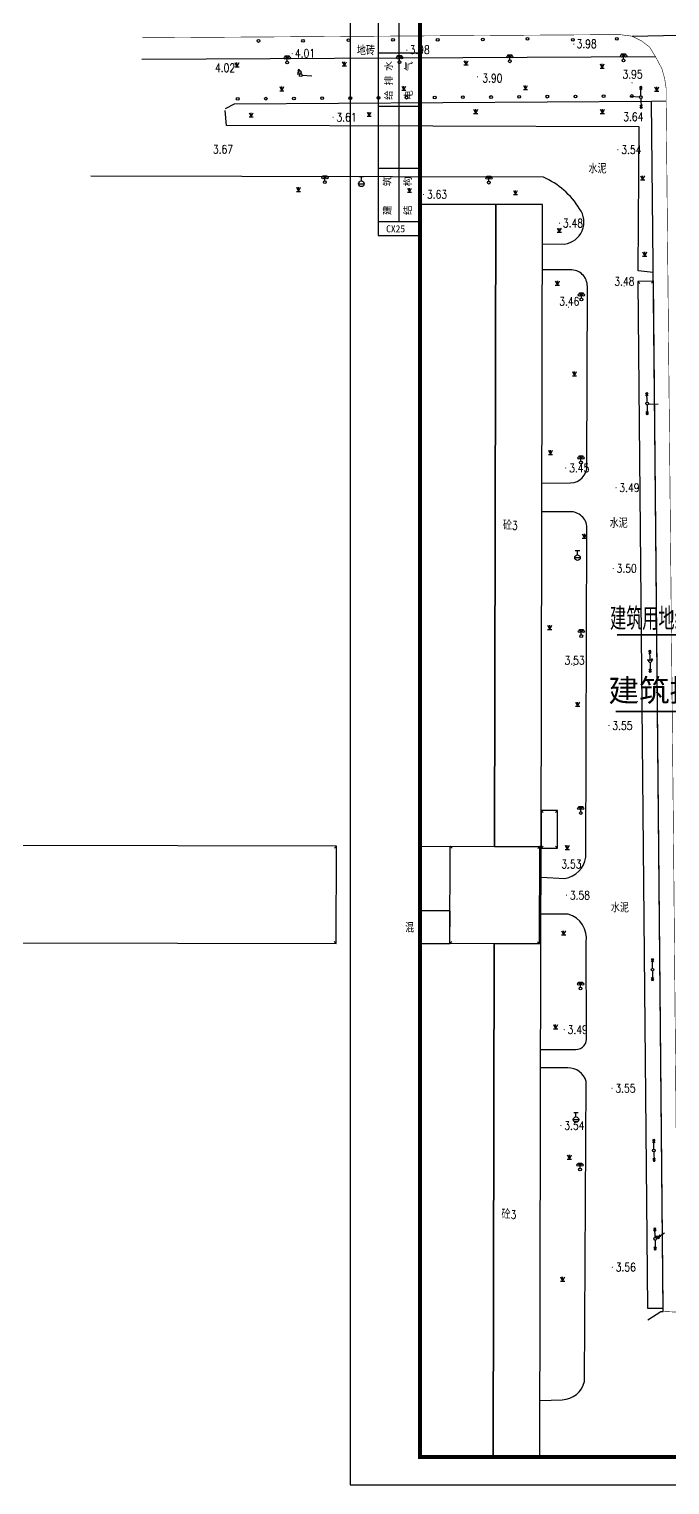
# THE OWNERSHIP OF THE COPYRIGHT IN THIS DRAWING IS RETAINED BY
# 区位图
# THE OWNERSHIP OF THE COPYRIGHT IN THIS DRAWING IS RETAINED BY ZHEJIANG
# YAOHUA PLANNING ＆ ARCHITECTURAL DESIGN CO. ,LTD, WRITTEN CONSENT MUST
# Model space of a CAD drawing. Header units: millimetres. Extents: x 492948 to 493679, y 3432061 to 3432500.
# Drawn here: x 493110.8 to 493225.3, y 3432061.2 to 3432321.1 of the extents above; entities that cross this region are included whole.
import ezdxf
from ezdxf.enums import TextEntityAlignment as Align

# ---------------------------------------------------------------- set-up
doc = ezdxf.new("R2010")
doc.units = ezdxf.units.MM
for name, color, linetype in [('DIM_SYMB', 3, 'Continuous'), ('WALL', 6, 'Continuous'), ('图框', 137, 'Continuous'), ('地形', 8, 'Continuous')]:
    doc.layers.add(name, color=color, linetype=linetype)
doc.styles.add('HZ', font='rs.shx', dxfattribs={"width": 0.8, "bigfont": 'hztxt.shx'})
doc.styles.add('iIcon2', font='')
doc.styles.get("Standard").update_dxf_attribs({"font": 'txt', "bigfont": 'gbcbig.shx'})
doc.styles.get('iIcon2').set_extended_font_data('SimSun')

# ---------------------------------------------------------------- blocks, each defined once
blk = doc.blocks.new('GC200')
at = {"linetype": 'Continuous', "const_width": 0.2, "flags": 128}
blk.add_lwpolyline([(-0.1, 0, 1), (0.1, 0, 1)], format="xyb", close=True, dxfattribs=at)
blk = doc.blocks.new('gc232')
for p, q in [((0.5, 1), (0.5, -1)), ((0.5, -1), (0.19, -0.46)), ((0.5, -1), (0.81, -0.46))]:
    blk.add_line(p, q)
blk.add_circle((0, 0), 0.5)
blk = doc.blocks.new('gc170')
at = {"linetype": 'Continuous'}
blk.add_circle((0, 0), 0.5, dxfattribs=at)
blk = doc.blocks.new('gc013c')
at = {"linetype": 'Continuous'}
blk.add_line((0.5, 0), (4, 0), dxfattribs=at)
at = {"linetype": 'Continuous', "const_width": 0.15, "flags": 128}
blk.add_lwpolyline([(3.775, 0, 1), (3.925, 0, 1)], format="xyb", close=True, dxfattribs=at)
blk = doc.blocks.new('gc013a')
at = {"linetype": 'Continuous'}
blk.add_line((0.5, 0), (4, 0), dxfattribs=at)
at = {"linetype": 'Continuous', "flags": 128}
for points in [[(2.77, 0.35), (3.38, 0), (2.77, -0.35)], [(3.39, 0.35), (4, 0), (3.39, -0.35)]]:
    blk.add_lwpolyline(points, dxfattribs=at)
blk = doc.blocks.new('gc124')
for p, q in [((-0.75, 1.5), (0, 0)), ((-0.75, 0), (0.75, 0)), ((0, 0), (0, 1.5)), ((0, 0), (0.75, 1.5))]:
    blk.add_line(p, q)
blk = doc.blocks.new('gcx1')
blk.add_circle((0, 0), 0.5)
blk = doc.blocks.new('gc097')
for p, q in [((-0.7, 2), (-0.7, 2.3)), ((-0.7, 2.3), (0.7, 2.3)), ((0, 0.5), (0, 2.3)), ((0.7, 2.3), (0.7, 2))]:
    blk.add_line(p, q)
for centre, radius in [((-0.7, 1.6), 0.4), ((0, 0), 0.5), ((0.73, 1.6), 0.4)]:
    blk.add_circle(centre, radius)
blk = doc.blocks.new('gc133')
for p, q in [((-1, 0), (1, 0)), ((-0.8, 2.6), (0.8, 2.6)), ((0, 1), (0, 2.6))]:
    blk.add_line(p, q)
blk.add_circle((0, 0), 1)
blk = doc.blocks.new('*U3')
at = {"linetype": 'Continuous'}
for points in [[(0, 0), (0.5, 0.5), (-0.5, 0.5)], [(0, 0), (-0.5, 0.5), (-0.5, -0.5)], [(0, 0), (-0.5, -0.5), (0.5, -0.5)], [(0, 0), (0.5, -0.5), (0.5, 0.5)]]:
    blk.add_solid(points, dxfattribs=at)
blk = doc.blocks.new('gc002')
blk.add_lwpolyline([(-0.5, -0.5), (0.5, -0.5), (0.5, 0.5), (-0.5, 0.5), (-0.5, -0.5)])
at = {"linetype": 'Continuous'}
blk.add_blockref('*U3', (0, 0), dxfattribs=at)
blk = doc.blocks.new('sadf f')
at = {"layer": '图框'}
for p, q in [((651751, 398263), (651751, 384980)), ((651751, 390999), (653251, 390999)), ((651751, 389092), (653251, 389092)), ((651751, 386886), (653251, 386886)), ((651751, 384980), (653251, 384980)), ((651751, 384980), (651751, 384480)), ((651751, 384480), (653251, 384480))]:
    blk.add_line(p, q, dxfattribs=at)
blk.add_lwpolyline([(650751, 339863), (734851, 339863), (734851, 399263), (650751, 399263)], close=True, dxfattribs=at)
at = {"layer": '图框', "const_width": 140}
blk.add_lwpolyline([(653251, 398263), (733851, 398263), (733851, 340863), (653251, 340863)], close=True, dxfattribs=at)
at = {"layer": '图框'}
blk.add_lwpolyline([(652501, 384980), (652501, 397318)], dxfattribs=at)
at = {"layer": '图框', "style": 'iIcon2'}
for s, p in [('给 排 水', (652254, 389315)), ('电    气', (652961, 389315)), ('建    筑', (652202, 385202)), ('结    构', (652933, 385202))]:
    blk.add_text(s, height=250, rotation=90, dxfattribs=at).set_placement(p)
blk.add_text('CX25', height=250, dxfattribs=at).set_placement((652036, 384591))

msp = doc.modelspace()

# ---------------------------------------------------------------- linework, layer by layer
at = {"const_width": 0.3}
for points in [[(493235.23, 3432212.935), (493215.868, 3432212.935)], [(493239.363, 3432199.27), (493215.582, 3432199.27)]]:
    msp.add_lwpolyline(points, dxfattribs=at)
at = {"layer": 'DIM_SYMB', "linetype": 'Continuous'}
for points in [[(493146.698, 3432131.733, 0, 0, 0), (493146.648, 3432133.525, 0.4, 0, 0), (493146.606, 3432135.024, 0, 0, 0)], [(493132.382, 3432130.898, 0, 0, 0), (493137.477, 3432130.967, 0.4, 0, 0), (493138.977, 3432130.995, 0, 0, 0)], [(493146.703, 3432131.263, 0, 0, 0), (493146.688, 3432129.643, 0.4, 0, 0), (493146.675, 3432128.143, 0, 0, 0)]]:
    msp.add_lwpolyline(points, format="xyseb", dxfattribs=at)
at = {"layer": '地形', "color": 8}
for p, q in [((493222.747, 3432316.115), (493130.98, 3432315.64, 4.16)), ((493224.624, 3432308.198), (493222.035, 3432308.143)), ((493219.58, 3432276.02), (493219.937, 3432275.67)), ((493222.337, 3432276.046), (493221.987, 3432275.689)), ((493202.307, 3432181.566), (493202.66, 3432181.212)), ((493205.23, 3432181.56), (493204.876, 3432181.207)), ((493165.734, 3432175.219), (493165.38, 3432174.866)), ((493186.043, 3432175.179), (493186.396, 3432174.825)), ((493202.044, 3432175.148), (493201.69, 3432174.795)), ((493202.294, 3432175.147), (493202.044, 3432175.148)), ((493202.294, 3432174.866), (493202.648, 3432175.219)), ((493205.23, 3432174.86), (493204.877, 3432175.214)), ((493165.7, 3432157.839), (493165.347, 3432158.194)), ((493186.008, 3432157.799), (493186.363, 3432158.152)), ((493202.01, 3432157.768), (493201.657, 3432158.122)), ((493202.26, 3432157.767), (493202.01, 3432157.768))]:
    msp.add_line(p, q, dxfattribs=at)
at = {"layer": '地形', "color": 8, "const_width": 0.1, "flags": 128}
for points in [[(493216.299, 3432320.101), (493131.08, 3432319.532)], [(493225.204, 3432250.005), (493224.624, 3432308.198), (493224.634, 3432310.443), (493224.357, 3432312.242), (493223.882, 3432313.956), (493222.747, 3432316.115), (493221.674, 3432317.854), (493220.262, 3432318.951), (493218.537, 3432319.814), (493216.299, 3432320.101)], [(493224.11, 3432092.12), (493226.7, 3432092), (493225.949, 3432175.218), (493225.204, 3432250.005)]]:
    msp.add_lwpolyline(points, dxfattribs=at)
at = {"layer": '地形', "color": 8, "flags": 128}
for points in [[(493218.537, 3432319.814), (493238.104, 3432320.224)], [(493222.583, 3432250.005), (493222.035, 3432308.143), (493147.46, 3432307.68), (493145.84, 3432306.82)], [(493222.323, 3432277.612), (493219.6, 3432277.93), (493219.79, 3432303.63), (493146.11, 3432303.88), (493145.841, 3432306.57)], [(493180.683, 3432175.19), (493193.982, 3432175.164), (493194.208, 3432289.757), (493180.683, 3432289.784)], [(493221.361, 3432090.648), (493223.69, 3432092.13), (493224.11, 3432092.12), (493222.583, 3432250.005)], [(493202.01, 3432157.768), (493202.044, 3432175.148)], [(493202.26, 3432157.767), (493202.294, 3432175.147)], [(493180.683, 3432157.81), (493186.008, 3432157.799), (493186.02, 3432163.67), (493180.683, 3432163.67)], [(493193.712, 3432066.16), (493193.935, 3432157.785), (493180.683, 3432157.811)], [(493202.08, 3432066.16), (493202.26, 3432157.767), (493193.935, 3432157.785), (493193.712, 3432066.16)]]:
    msp.add_lwpolyline(points, dxfattribs=at)
for points in [[(493202.506, 3432282.727), (493206.47, 3432282.71, 0.5738777), (493209.17, 3432289, 0.1508863), (493202.7, 3432294.64), (493121.89, 3432294.799)], [(493202.422, 3432240.032), (493207.57, 3432240.04, 0.4068368), (493210.48, 3432243.11), (493210.56, 3432275.14, 0.4294748), (493207.47, 3432278.1), (493202.497, 3432278.11)], [(493202.284, 3432169.642), (493206.54, 3432169.44, 0.331919), (493210.26, 3432173.26), (493210.47, 3432231.79, 0.4161588), (493207.7, 3432234.91), (493202.412, 3432234.92)], [(493202.223, 3432138.897), (493208.52, 3432138.91, 0.4631862), (493210.4, 3432141.15), (493210.31, 3432158.03, 0.3804891), (493207.13, 3432163.06), (493202.271, 3432163.07)], [(493202.1, 3432076.204), (493206.04, 3432076.36, 0.3361502), (493210.03, 3432079.62), (493210.33, 3432133.19, 0.3454298), (493207.05, 3432135.6), (493202.217, 3432135.61)]]:
    msp.add_lwpolyline(points, format="xyb", dxfattribs=at)
for points in [[(493202.52, 3432289.74), (493194.208, 3432289.757), (493193.982, 3432175.164), (493202.294, 3432175.147)], [(493222.337, 3432276.046), (493219.58, 3432276.02), (493221.28, 3432092.7), (493224.104, 3432092.727)], [(493205.23, 3432174.86), (493205.23, 3432181.56), (493202.307, 3432181.566), (493202.294, 3432174.866)], [(493165.7, 3432157.839), (493165.734, 3432175.219), (493080.651, 3432175.387), (493080.617, 3432158.007)], [(493186.008, 3432157.799), (493186.043, 3432175.179), (493202.044, 3432175.148), (493202.01, 3432157.768)]]:
    msp.add_lwpolyline(points, close=True, dxfattribs=at)

# ---------------------------------------------------------------- block references
at = {"layer": 'WALL', "xscale": 0.004999999888241291, "yscale": 0.004999999888241291, "zscale": 0.005}
msp.add_blockref('sadf f', (489914.428, 3430361.845), dxfattribs=at)
at = {"layer": '地形', "color": 8}
for name, p, xscale, yscale, zscale, rotation in [('gcx1', (493151.833, 3432318.959), 0.499997371078561, 0.4999973708763719, 0.4999973712073998, 359.9993983532203), ('gcx1', (493159.764, 3432318.996), 0.4999974009391742, 0.4999974011443555, 0.4999974010320478, 359.999397446117), ('gcx1', (493167.911, 3432319.097), 0.4999974310908308, 0.4999974309466779, 0.4999974312172611, 359.9993964856531), ('gcx1', (493175.846, 3432319.148), 0.499997461126082, 0.4999974612146616, 0.4999974612131083, 359.9993954184668), ('gcx1', (493183.822, 3432319.172), 0.4999974916269996, 0.4999974914826453, 0.4999974917523001, 359.9993942979202), ('gcx1', (493191.879, 3432319.231), 0.4999975223025453, 0.4999975222162902, 0.4999975223777113, 359.9993931240127), ('gcx1', (493199.845, 3432319.342), 0.4999975521049763, 0.4999975520186126, 0.4999975522091306, 359.9993919501044), ('gcx1', (493207.949, 3432319.159), 0.4999975856909352, 0.4999975855462253, 0.4999975857735847, 359.9993904560342), ('gcx1', (493215.812, 3432319.348), 0.4999976144456337, 0.4999976144172251, 0.4999976145271847, 359.9993892287638), ('gc097', (493156.953, 3432315.135), 0.4999974268418238, 0.4999974267557263, 0.4999974269547539, 359.999394831453), ('GC200', (493157.823, 3432316.693, 4.011), 0.4999974153166086, 0.4999974151141942, 0.4999974154416698, 359.9993958986616), ('gc097', (493177.003, 3432315.196), 0.4999975050149638, 0.4999975049868226, 0.4999975051034813, 359.9993921101305), ('GC200', (493178.32, 3432317.318, 3.977), 0.4999974888330959, 0.4999974886886775, 0.4999974889598389, 359.9993936042222), ('gc097', (493196.701, 3432315.327), 0.4999975819075562, 0.499997581820935, 0.4999975820205448, 359.9993891753629), ('GC200', (493208.122, 3432318.383, 3.977), 0.4999975946549794, 0.4999975948594511, 0.4999975947403343, 359.9993897623507), ('gc097', (493217.015, 3432315.497), 0.499997661535955, 0.4999976614490151, 0.4999976616155226, 359.9993857603496), ('gc232', (493159.187, 3432313.415), 0.4999974593560157, 0.4999974593520164, 0.4999974594741943, 170.4284227808451), ('gc170', (493159.351, 3432312.881), 0.4999974593801033, 0.4999974593520164, 0.4999974594741944, 359.9993926970474), ('gc013c', (493159.351, 3432312.881), 0.4999974593836354, 0.4999974593520164, 0.4999974594741943, 356.2631786163801), ('GC200', (493190.914, 3432312.555, 3.904), 0.4999975880194849, 0.4999975878745317, 0.4999975881132286, 359.9993878413426), ('GC200', (493218.53, 3432311.479, 3.95), 0.4999977130500854, 0.499997713137418, 0.4999977131252686, 359.9993820251361), ('gc170', (493148.101, 3432308.623), 0.4999974545246741, 0.4999974546954036, 0.499997454639385, 0.4141071161630472), ('gc170', (493153.128, 3432308.659), 0.4999974745105655, 0.4999974747188389, 0.4999974746139955, 0.4141065126223979), ('gc170', (493158.155, 3432308.696), 0.4999974945512974, 0.4999974947422743, 0.4999974946604978, 0.4141058556738623), ('gc170', (493163.183, 3432308.732), 0.4999975146502356, 0.4999975147657096, 0.4999975147771412, 0.4141051986771712), ('gc170', (493168.21, 3432308.769), 0.4999975348622206, 0.499997534789145, 0.4999975349619456, 0.4141044882243948), ('gc170', (493173.238, 3432308.805), 0.4999975551324118, 0.4999975552782416, 0.4999975552126902, 0.4141037777234681), ('gc170', (493178.265, 3432308.842), 0.4999975754026031, 0.499997575301677, 0.4999975755269129, 0.4141030672225989), ('gc170', (493183.292, 3432308.878), 0.4999975957858412, 0.4999975957907736, 0.4999975959019008, 0.4141023032656562), ('gc170', (493188.32, 3432308.915), 0.4999976162239201, 0.4999976162798703, 0.499997616334689, 0.4141014859008546), ('gc170', (493193.347, 3432308.951), 0.4999976367202052, 0.4999976367689669, 0.4999976368220525, 0.4141006684879124), ('gc170', (493198.374, 3432308.988), 0.4999976572746965, 0.4999976572580636, 0.4999976573605078, 0.4140998510268298), ('gc170', (493203.402, 3432309.024), 0.4999976778258225, 0.4999976777471602, 0.4999976779463083, 0.4140989802061073), ('gc170', (493208.429, 3432309.06), 0.4999976984899954, 0.4999976987019181, 0.4999976985754458, 0.4140980559293374), ('gc170', (493213.457, 3432309.097), 0.4999977191575338, 0.4999977191910148, 0.4999977192436505, 0.4140971850123463), ('gc013c', (493220.116, 3432308.913), 0.4999977506468531, 0.4999977508559823, 0.4999977507433692, 176.2631652885916), ('gc170', (493218.484, 3432309.133), 0.4999977398183415, 0.4999977396801114, 0.4999977399463935, 0.4140962073760264), ('gc170', (493220.116, 3432308.913), 0.499997750652481, 0.4999977508559823, 0.4999977507433694, 359.999379410489), ('gc170', (493220.116, 3432308.913), 0.4999942522531704, 0.4999942523427308, 0.9999885044829405, 359.9989431227983), ('gc013a', (493220.116, 3432308.913), 0.4999977504662294, 0.4999977508559823, 0.4999977507433693, 90.61284873738951), ('gc013a', (493220.116, 3432308.913), 0.4999977506233593, 0.4999977508559823, 0.4999977507433693, 271.16185223096), ('gc170', (493221.226, 3432254.213), 0.4999985074733282, 0.4999985075555742, 0.4999985075444587, 359.9993301592141), ('gc170', (493221.226, 3432254.213), 0.4999985074733282, 0.4999985075555742, 0.4999985075444587, 359.9993301592141), ('gc013a', (493221.226, 3432254.213), 0.4999985071489936, 0.4999985075555742, 0.4999985075444588, 91.16180299839134), ('gc013a', (493221.226, 3432254.213), 0.4999985076534798, 0.4999985075555742, 0.4999985075444587, 270.6556547359816), ('gc013c', (493221.226, 3432254.213), 0.4999985074126341, 0.4999985075555742, 0.4999985075444586, 357.5554781896426), ('gc013a', (493221.753, 3432208.21), 0.4999993503366129, 0.4999993508681655, 0.4999993508108571, 90.65560590978454), ('gc232', (493221.753, 3432208.21), 0.4999993503359469, 0.4999993508681655, 0.499999350810857, 90.65560590311485), ('gc170', (493221.753, 3432208.21), 0.4999993507328746, 0.4999993508681655, 0.4999993508108569, 359.9992813351), ('gc013a', (493221.753, 3432208.21), 0.4999993508518161, 0.4999993508681655, 0.4999993508108569, 270.4602264742073), ('gc013a', (493222.196, 3432153.148), 0.5000007000881652, 0.5000007003545761, 0.5000007001907361, 90.46014920405275), ('gc170', (493222.196, 3432153.148), 0.5000007000535742, 0.5000007003545761, 0.5000007001907361, 359.9992040706326), ('gc013a', (493222.196, 3432153.148), 0.500000700123176, 0.5000007003545761, 0.5000007001907361, 270.428696961238), ('gc013a', (493222.438, 3432120.867), 0.5000017341329015, 0.5000017345882952, 0.5000017343350985, 90.42863602889892), ('gc170', (493222.438, 3432120.867), 0.5000017342367558, 0.5000017345882952, 0.5000017343350984, 359.9991431343963), ('gc013a', (493222.438, 3432120.867), 0.5000017343082236, 0.5000017345882952, 0.5000017343350984, 270.7498899755489), ('gc013a', (493222.646, 3432105.07), 0.5000023318871405, 0.5000023320317268, 0.5000023321020758, 90.74985401834539), ('gc232', (493223.144, 3432105.328), 0.5000023318879022, 0.5000023320317268, 0.5000023321020758, 90.7498540250149), ('gc013c', (493222.646, 3432105.07), 0.5000023320087059, 0.5000023320317268, 0.5000023321020757, 33.99165422740483), ('gc170', (493222.646, 3432105.07), 0.5000023319760178, 0.5000023320317268, 0.5000023321020758, 359.9991071703735), ('gc170', (493222.646, 3432105.07), 0.5000023319760178, 0.5000023320317268, 0.5000023321020758, 359.9991071703735), ('gc013a', (493222.646, 3432105.07), 0.5000023321384587, 0.5000023320317268, 0.5000023321020758, 270.6133250019684)]:
    msp.add_blockref(name, p, dxfattribs=dict(at, xscale=xscale, yscale=yscale, zscale=zscale, rotation=rotation))
at = {"layer": '地形', "color": 8, "xscale": 0.5, "yscale": 0.5}
for name, p in [('gc124', (493147.963, 3432314.371)), ('gc124', (493167.152, 3432314.498)), ('gc124', (493188.885, 3432314.688)), ('gc124', (493213.201, 3432314.122)), ('gc124', (493199.505, 3432310.276)), ('gc124', (493155.981, 3432310.084)), ('gc124', (493177.777, 3432310.148)), ('gc124', (493222.942, 3432310.021)), ('gc124', (493150.52, 3432305.401)), ('gc124', (493171.576, 3432305.522)), ('gc124', (493190.611, 3432306.02)), ('gc124', (493213.24, 3432306.02)), ('gc124', (493158.96, 3432292.099)), ('gc097', (493163.68, 3432293.75)), ('gc133', (493170.19, 3432293.46)), ('gc097', (493192.97, 3432293.67)), ('gc124', (493220.428, 3432294.147)), ('gc124', (493178.783, 3432291.957)), ('gc124', (493197.714, 3432291.531)), ('gc124', (493205.53, 3432284.811)), ('gc124', (493220.792, 3432280.55)), ('gc124', (493205.196, 3432275.356)), ('gc097', (493209.48, 3432272.82)), ('gc124', (493208.253, 3432259.17)), ('gc124', (493203.974, 3432245.122)), ('gc097', (493209.41, 3432243.72)), ('gc124', (493210.019, 3432230.199)), ('gc133', (493208.79, 3432226.71)), ('gc124', (493203.836, 3432213.897)), ('gc097', (493209.47, 3432212.72)), ('gc124', (493208.816, 3432200.168)), ('gc097', (493209.37, 3432181.12)), ('gc124', (493206.96, 3432174.614)), ('gc124', (493206.312, 3432159.35)), ('gc097', (493209.33, 3432149.77)), ('gc124', (493204.883, 3432142.604)), ('gc133', (493208.52, 3432126.37)), ('gc124', (493207.34, 3432119.335)), ('gc097', (493209.24, 3432117.47)), ('gc124', (493206.124, 3432097.542))]:
    msp.add_blockref(name, p, dxfattribs=at)
at = {"layer": '地形', "color": 8, "xscale": 0.5, "yscale": 0.5, "zscale": 0.5}
for p in [(493220.09, 3432305.99, 3.64), (493165.14, 3432305.34, 3.61), (493216.01, 3432299.55, 3.54), (493181.301, 3432291.564, 3.63), (493205.574, 3432286.43, 3.48), (493217.12, 3432275.21, 3.48), (493207.2, 3432271.43, 3.46), (493206.7, 3432242.71, 3.45), (493215.67, 3432239.19, 3.49), (493215.18, 3432224.78, 3.5), (493208.15, 3432207.46, 3.53), (493214.42, 3432196.72, 3.55), (493207.04, 3432171.23, 3.53), (493206.82, 3432166.44, 3.58), (493206.43, 3432142.44, 3.49), (493214.96, 3432131.98, 3.55), (493205.83, 3432125.31, 3.54), (493215.02, 3432100.03, 3.56)]:
    msp.add_blockref('GC200', p, dxfattribs=at)
at = {"layer": '地形', "color": 8, "xscale": 0.2500000000868621, "yscale": 0.25, "rotation": 89.88721317351589}
for p in [(493202.165, 3432172.768), (493202.155, 3432167.768), (493202.145, 3432162.768)]:
    msp.add_blockref('gc002', p, dxfattribs=at)

# ---------------------------------------------------------------- texts
at = {"char_height": 4, "width": 87.21708, "attachment_point": 1}
for s, insert in [('建筑用地红线', (493214.608, 3432217.789)), ('{\\fKaiTi_GB2312|b0|i0|c134|p49;建筑控制线}', (493214.321, 3432205.012))]:
    msp.add_mtext(s, dxfattribs=dict(at, insert=insert))
at = {"layer": '地形', "color": 8, "style": 'HZ', "width": 0.8}
for s, p in [('3.98', (493208.617, 3432318.452)), ('4.01', (493158.318, 3432316.762)), ('3.98', (493178.815, 3432317.386)), ('4.02', (493144.04, 3432314.163)), ('3.95', (493216.827, 3432313.012)), ('3.90', (493191.793, 3432312.325)), ('3.61', (493165.74, 3432305.34)), ('3.64', (493216.952, 3432305.415)), ('3.67', (493143.67, 3432299.63)), ('3.54', (493216.61, 3432299.55)), ('3.63', (493181.901, 3432291.564)), ('3.48', (493206.174, 3432286.43)), ('3.48', (493215.367, 3432276.026)), ('3.46', (493205.52, 3432272.472)), ('3.45', (493207.3, 3432242.71)), ('3.49', (493216.27, 3432239.19)), ('3.50', (493215.78, 3432224.78)), ('3.53', (493206.467, 3432208.367)), ('3.55', (493215.02, 3432196.72)), ('3.53', (493205.91, 3432171.982)), ('3.58', (493207.42, 3432166.44)), ('3.49', (493207.03, 3432142.44)), ('3.55', (493215.56, 3432131.98)), ('3.54', (493206.43, 3432125.31)), ('3.56', (493215.62, 3432100.03))]:
    msp.add_text(s, height=1.5, dxfattribs=at).set_placement(p, align=Align.MIDDLE_LEFT)
for s, p in [('地砖', (493171.002, 3432317.371)), ('水泥', (493212.371, 3432296.282)), ('水泥', (493216.144, 3432232.986)), ('水泥', (493216.355, 3432164.337)), ('混', (493178.825, 3432160.742))]:
    msp.add_text(s, height=1.5, dxfattribs=at).set_placement(p, align=Align.MIDDLE)
for p in [(493198.126, 3432232.452), (493197.866, 3432109.42)]:
    msp.add_text('砼3', height=1.5, dxfattribs=at).set_placement(p, align=Align.MIDDLE_RIGHT)

doc.saveas('drawing.dxf')
